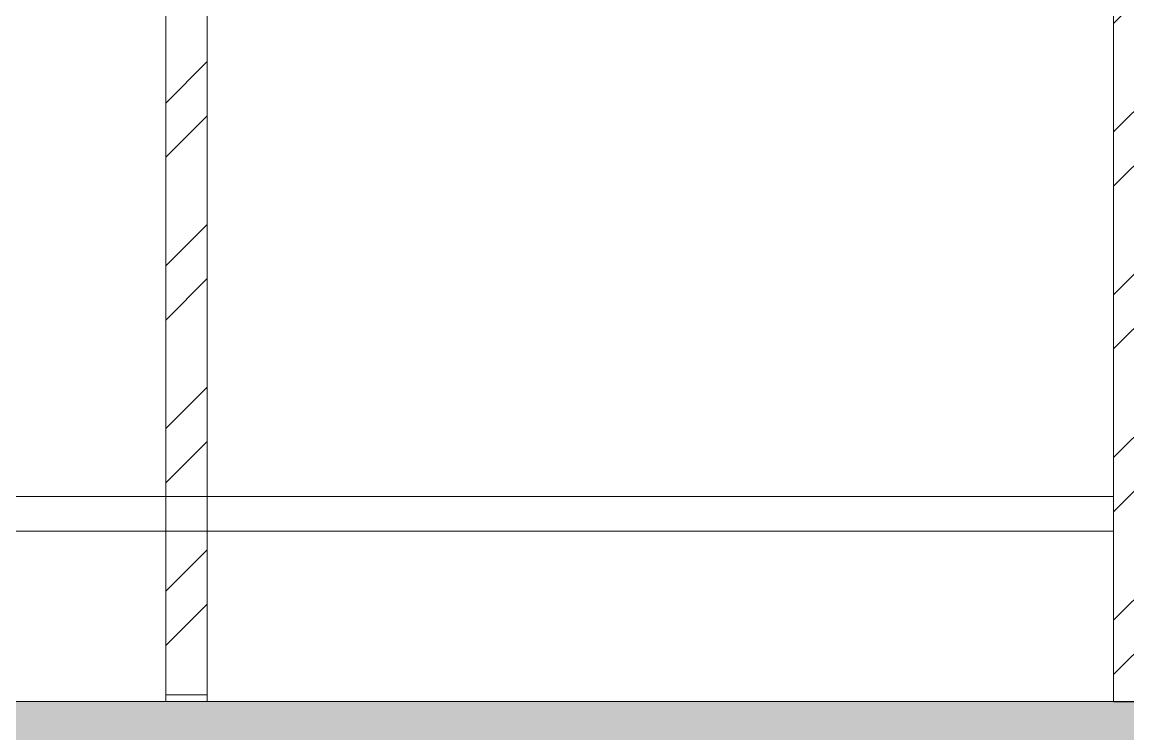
# Model space of a CAD drawing. Header units: millimetres. Extents: x -515342 to 330399, y -224905 to 507333.
# Drawn here: x 140275 to 143477, y 101444 to 103506 of the extents above; entities that cross this region are included whole.
import ezdxf

# ---------------------------------------------------------------- set-up
doc = ezdxf.new("R2010")
doc.units = ezdxf.units.MM
for name, color, linetype, lineweight in [('Крыша', 7, 'Continuous', 0), ('Перекрытие', 7, 'Continuous', 0), ('Стены внутренние', 7, 'Continuous', 0), ('Стены несущие', 7, 'Continuous', 0), ('Стены перегородки', 7, 'Continuous', 0)]:
    doc.layers.add(name, color=color, linetype=linetype, lineweight=lineweight)
pattern_1 = [(45, (136801.12, 95610.5), (-235.732, 235.732), []), (45, (136958.28, 95610.5), (-235.732, 235.732), [])]

msp = doc.modelspace()

# ---------------------------------------------------------------- hatches: boundary and pattern name
at = {"layer": 'Крыша'}
h = msp.add_hatch(dxfattribs=at)
h.set_pattern_fill('FP_1', color=256, style=0, pattern_type=2)
h.set_pattern_definition([(45, (136801.12, 95610.5), (-224.5064, 224.5064), []), (45, (137025.63, 95610.5), (-224.5064, 224.5064), [396.875, -79.375, 3.353, -76.022])])
h.paths.add_polyline_path([(137020.5296, 101317.7385), (189585.5296, 101317.7385), (189585.5296, 101537.7385), (137020.5296, 101537.7385), (137020.5296, 101451.7324)])
at = {"layer": 'Стены внутренние'}
h = msp.add_hatch(dxfattribs=at)
h.set_pattern_fill('FP_18', color=256, style=0, pattern_type=2)
h.set_pattern_definition(pattern_1)
h.paths.add_polyline_path([(140690.5296, 101557.418), (140810.5296, 101557.418), (140810.5296, 105181.3929), (140690.5296, 105181.3929), (140690.5296, 101636.3574)])
h = msp.add_hatch(dxfattribs=at)
h.set_pattern_fill('FP_18', color=256, style=0, pattern_type=2)
h.set_pattern_definition(pattern_1)
h.paths.add_polyline_path([(143735.6994, 101536.4751), (143815.5296, 101536.4751), (143815.5296, 105181.3929), (143435.5296, 105181.3929), (143435.5296, 101536.4751), (143528.5079, 101536.4751)])

# ---------------------------------------------------------------- linework, layer by layer
at = {"layer": 'Крыша'}
msp.add_line((189585.5296, 101537.7385), (137020.5296, 101537.7385), dxfattribs=at)
at = {"layer": 'Перекрытие'}
for p, q in [((143435.5296, 102131.3929), (137400.5296, 102131.3929)), ((137400.5296, 102031.3929), (143435.5296, 102031.3929))]:
    msp.add_line(p, q, dxfattribs=at)
at = {"layer": 'Стены внутренние'}
for p, q in [((140690.5296, 101537.7385), (140690.5296, 101557.418)), ((140810.5296, 101557.418), (140810.5296, 101537.7385))]:
    msp.add_line(p, q, dxfattribs=at)
at = {"layer": 'Стены несущие'}
for p, q in [((143435.5296, 105181.3929), (143435.5296, 101536.4751)), ((143435.5296, 101536.4751), (143815.5296, 101536.4751))]:
    msp.add_line(p, q, dxfattribs=at)
at = {"layer": 'Стены перегородки'}
for p, q in [((140690.5296, 105181.3929), (140690.5296, 101557.418)), ((140810.5296, 101557.418), (140810.5296, 105181.3929)), ((140690.5296, 101557.418), (140810.5296, 101557.418))]:
    msp.add_line(p, q, dxfattribs=at)

doc.saveas('drawing.dxf')
